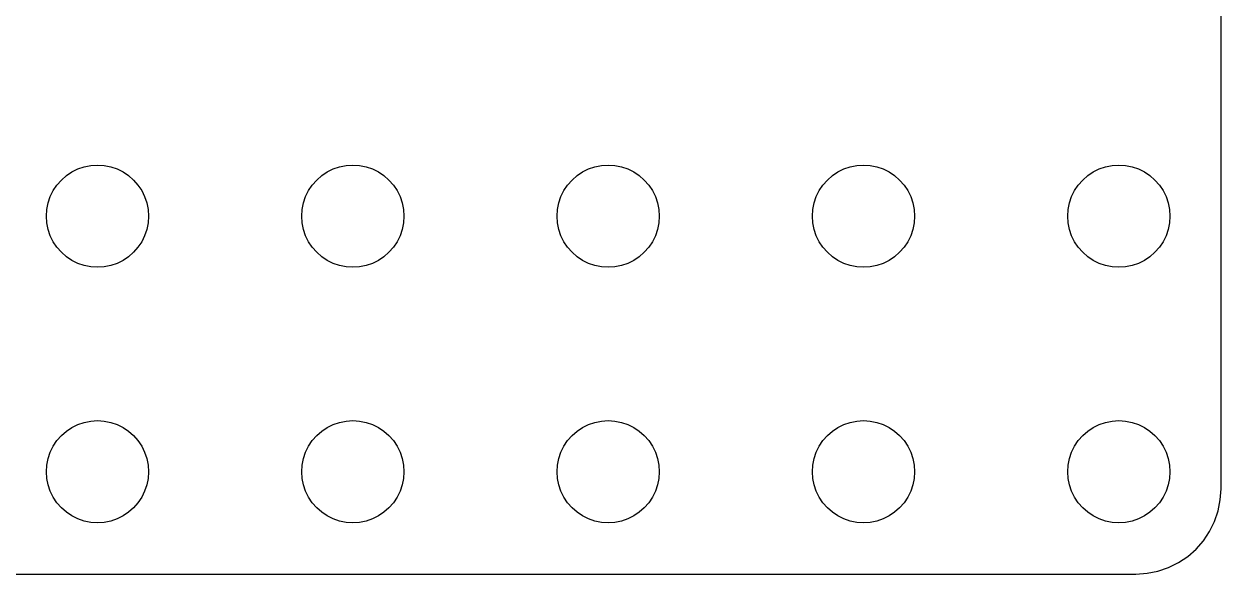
# Model space of a CAD drawing. Header units: metres. Extents: x -66 to 66, y -36 to 36.
# Drawn here: x -4.3 to 66, y -36 to -3.7 of the extents above; entities that cross this region are included whole.
import ezdxf

# ---------------------------------------------------------------- set-up
doc = ezdxf.new("R2010")
doc.units = ezdxf.units.M

msp = doc.modelspace()

# ---------------------------------------------------------------- linework, layer by layer
for p, q in [((66.005, -31.005), (66.005, 31.005)), ((-2.12131, -12.8787), (-1.82628, -12.6199)), ((-1.82628, -12.6199), (-1.5, -12.4019)), ((-1.5, -12.4019), (-1.14804, -12.2283)), ((-1.14804, -12.2283), (-0.776443, -12.1022)), ((-0.776443, -12.1022), (-0.391571, -12.0257)), ((-0.391571, -12.0257), (0, -12)), ((0, -12), (0.391571, -12.0257)), ((0.391571, -12.0257), (0.776443, -12.1022)), ((0.776443, -12.1022), (1.14804, -12.2283)), ((1.14804, -12.2283), (1.5, -12.4019)), ((1.5, -12.4019), (1.82628, -12.6199)), ((1.82628, -12.6199), (2.12131, -12.8787)), ((12.8787, -12.8787), (13.1737, -12.6199)), ((13.1737, -12.6199), (13.5, -12.4019)), ((13.5, -12.4019), (13.8519, -12.2283)), ((13.8519, -12.2283), (14.2235, -12.1022)), ((14.2235, -12.1022), (14.6084, -12.0257)), ((14.6084, -12.0257), (15, -12)), ((15, -12), (15.3916, -12.0257)), ((15.3916, -12.0257), (15.7764, -12.1022)), ((15.7764, -12.1022), (16.148, -12.2283)), ((16.148, -12.2283), (16.5, -12.4019)), ((16.5, -12.4019), (16.8263, -12.6199)), ((16.8263, -12.6199), (17.1213, -12.8787)), ((27.8787, -12.8787), (28.1737, -12.6199)), ((28.1737, -12.6199), (28.5, -12.4019)), ((28.5, -12.4019), (28.8519, -12.2283)), ((28.8519, -12.2283), (29.2235, -12.1022)), ((29.2235, -12.1022), (29.6084, -12.0257)), ((29.6084, -12.0257), (30, -12)), ((30, -12), (30.3916, -12.0257)), ((30.3916, -12.0257), (30.7764, -12.1022)), ((30.7764, -12.1022), (31.148, -12.2283)), ((31.148, -12.2283), (31.5, -12.4019)), ((31.5, -12.4019), (31.8263, -12.6199)), ((31.8263, -12.6199), (32.1213, -12.8787)), ((42.8787, -12.8787), (43.1737, -12.6199)), ((43.1737, -12.6199), (43.5, -12.4019)), ((43.5, -12.4019), (43.8519, -12.2283)), ((43.8519, -12.2283), (44.2235, -12.1022)), ((44.2235, -12.1022), (44.6084, -12.0257)), ((44.6084, -12.0257), (45, -12)), ((45, -12), (45.3916, -12.0257)), ((45.3916, -12.0257), (45.7765, -12.1022)), ((45.7765, -12.1022), (46.148, -12.2283)), ((46.148, -12.2283), (46.5, -12.4019)), ((46.5, -12.4019), (46.8263, -12.6199)), ((46.8263, -12.6199), (47.1213, -12.8787)), ((57.8787, -12.8787), (58.1737, -12.6199)), ((58.1737, -12.6199), (58.5, -12.4019)), ((58.5, -12.4019), (58.8519, -12.2283)), ((58.8519, -12.2283), (59.2235, -12.1022)), ((59.2235, -12.1022), (59.6084, -12.0257)), ((59.6084, -12.0257), (60, -12)), ((60, -12), (60.3916, -12.0257)), ((60.3916, -12.0257), (60.7765, -12.1022)), ((60.7765, -12.1022), (61.148, -12.2283)), ((61.148, -12.2283), (61.5, -12.4019)), ((61.5, -12.4019), (61.8263, -12.6199)), ((61.8263, -12.6199), (62.1213, -12.8787)), ((-2.59807, -13.5), (-2.38005, -13.1737)), ((-2.38005, -13.1737), (-2.12131, -12.8787)), ((2.12131, -12.8787), (2.38005, -13.1737)), ((2.38005, -13.1737), (2.59807, -13.5)), ((12.4019, -13.5), (12.6199, -13.1737)), ((12.6199, -13.1737), (12.8787, -12.8787)), ((17.1213, -12.8787), (17.3801, -13.1737)), ((17.3801, -13.1737), (17.5981, -13.5)), ((27.4019, -13.5), (27.6199, -13.1737)), ((27.6199, -13.1737), (27.8787, -12.8787)), ((32.1213, -12.8787), (32.3801, -13.1737)), ((32.3801, -13.1737), (32.5981, -13.5)), ((42.4019, -13.5), (42.6199, -13.1737)), ((42.6199, -13.1737), (42.8787, -12.8787)), ((47.1213, -12.8787), (47.3801, -13.1737)), ((47.3801, -13.1737), (47.5981, -13.5)), ((57.4019, -13.5), (57.6199, -13.1737)), ((57.6199, -13.1737), (57.8787, -12.8787)), ((62.1213, -12.8787), (62.3801, -13.1737)), ((62.3801, -13.1737), (62.5981, -13.5)), ((-2.89777, -14.2235), (-2.77164, -13.8519)), ((-2.77164, -13.8519), (-2.59807, -13.5)), ((2.59807, -13.5), (2.77164, -13.8519)), ((2.77164, -13.8519), (2.89777, -14.2235)), ((12.1022, -14.2235), (12.2283, -13.8519)), ((12.2283, -13.8519), (12.4019, -13.5)), ((17.5981, -13.5), (17.7716, -13.8519)), ((17.7716, -13.8519), (17.8978, -14.2235)), ((27.1022, -14.2235), (27.2283, -13.8519)), ((27.2283, -13.8519), (27.4019, -13.5)), ((32.5981, -13.5), (32.7716, -13.8519)), ((32.7716, -13.8519), (32.8978, -14.2235)), ((42.1022, -14.2235), (42.2284, -13.8519)), ((42.2284, -13.8519), (42.4019, -13.5)), ((47.5981, -13.5), (47.7716, -13.8519)), ((47.7716, -13.8519), (47.8978, -14.2235)), ((57.1022, -14.2235), (57.2284, -13.8519)), ((57.2284, -13.8519), (57.4019, -13.5)), ((62.5981, -13.5), (62.7716, -13.8519)), ((62.7716, -13.8519), (62.8978, -14.2235)), ((-3, -15), (-2.97432, -14.6084)), ((-2.97432, -14.6084), (-2.89777, -14.2235)), ((2.89777, -14.2235), (2.97432, -14.6084)), ((2.97432, -14.6084), (3, -15)), ((12, -15), (12.0257, -14.6084)), ((12.0257, -14.6084), (12.1022, -14.2235)), ((17.8978, -14.2235), (17.9743, -14.6084)), ((17.9743, -14.6084), (18, -15)), ((27, -15), (27.0257, -14.6084)), ((27.0257, -14.6084), (27.1022, -14.2235)), ((32.8978, -14.2235), (32.9743, -14.6084)), ((32.9743, -14.6084), (33, -15)), ((42, -15), (42.0257, -14.6084)), ((42.0257, -14.6084), (42.1022, -14.2235)), ((47.8978, -14.2235), (47.9743, -14.6084)), ((47.9743, -14.6084), (48, -15)), ((57, -15), (57.0257, -14.6084)), ((57.0257, -14.6084), (57.1022, -14.2235)), ((62.8978, -14.2235), (62.9743, -14.6084)), ((62.9743, -14.6084), (63, -15)), ((-2.97432, -15.3916), (-3, -15)), ((-2.89777, -15.7764), (-2.97432, -15.3916)), ((2.97432, -15.3916), (2.89777, -15.7764)), ((3, -15), (2.97432, -15.3916)), ((12.0257, -15.3916), (12, -15)), ((12.1022, -15.7764), (12.0257, -15.3916)), ((17.9743, -15.3916), (17.8978, -15.7764)), ((18, -15), (17.9743, -15.3916)), ((27.0257, -15.3916), (27, -15)), ((27.1022, -15.7764), (27.0257, -15.3916)), ((32.9743, -15.3916), (32.8978, -15.7764)), ((33, -15), (32.9743, -15.3916)), ((42.0257, -15.3916), (42, -15)), ((42.1022, -15.7764), (42.0257, -15.3916)), ((47.9743, -15.3916), (47.8978, -15.7764)), ((48, -15), (47.9743, -15.3916)), ((57.0257, -15.3916), (57, -15)), ((57.1022, -15.7764), (57.0257, -15.3916)), ((62.9743, -15.3916), (62.8978, -15.7764)), ((63, -15), (62.9743, -15.3916)), ((-2.77164, -16.148), (-2.89777, -15.7764)), ((-2.59807, -16.5), (-2.77164, -16.148)), ((2.77164, -16.148), (2.59807, -16.5)), ((2.89777, -15.7764), (2.77164, -16.148)), ((12.2283, -16.148), (12.1022, -15.7764)), ((12.4019, -16.5), (12.2283, -16.148)), ((17.7716, -16.148), (17.5981, -16.5)), ((17.8978, -15.7764), (17.7716, -16.148)), ((27.2283, -16.148), (27.1022, -15.7764)), ((27.4019, -16.5), (27.2283, -16.148)), ((32.7716, -16.148), (32.5981, -16.5)), ((32.8978, -15.7764), (32.7716, -16.148)), ((42.2284, -16.148), (42.1022, -15.7764)), ((42.4019, -16.5), (42.2284, -16.148)), ((47.7716, -16.148), (47.5981, -16.5)), ((47.8978, -15.7764), (47.7716, -16.148)), ((57.2284, -16.148), (57.1022, -15.7764)), ((57.4019, -16.5), (57.2284, -16.148)), ((62.7716, -16.148), (62.5981, -16.5)), ((62.8978, -15.7764), (62.7716, -16.148)), ((-2.38005, -16.8263), (-2.59807, -16.5)), ((-2.12131, -17.1213), (-2.38005, -16.8263)), ((2.38005, -16.8263), (2.12131, -17.1213)), ((2.59807, -16.5), (2.38005, -16.8263)), ((12.6199, -16.8263), (12.4019, -16.5)), ((12.8787, -17.1213), (12.6199, -16.8263)), ((17.3801, -16.8263), (17.1213, -17.1213)), ((17.5981, -16.5), (17.3801, -16.8263)), ((27.6199, -16.8263), (27.4019, -16.5)), ((27.8787, -17.1213), (27.6199, -16.8263)), ((32.3801, -16.8263), (32.1213, -17.1213)), ((32.5981, -16.5), (32.3801, -16.8263)), ((42.6199, -16.8263), (42.4019, -16.5)), ((42.8787, -17.1213), (42.6199, -16.8263)), ((47.3801, -16.8263), (47.1213, -17.1213)), ((47.5981, -16.5), (47.3801, -16.8263)), ((57.6199, -16.8263), (57.4019, -16.5)), ((57.8787, -17.1213), (57.6199, -16.8263)), ((62.3801, -16.8263), (62.1213, -17.1213)), ((62.5981, -16.5), (62.3801, -16.8263)), ((-1.82628, -17.3801), (-2.12131, -17.1213)), ((-1.5, -17.5981), (-1.82628, -17.3801)), ((1.82628, -17.3801), (1.5, -17.5981)), ((2.12131, -17.1213), (1.82628, -17.3801)), ((13.1737, -17.3801), (12.8787, -17.1213)), ((13.5, -17.5981), (13.1737, -17.3801)), ((16.8263, -17.3801), (16.5, -17.5981)), ((17.1213, -17.1213), (16.8263, -17.3801)), ((28.1737, -17.3801), (27.8787, -17.1213)), ((28.5, -17.5981), (28.1737, -17.3801)), ((31.8263, -17.3801), (31.5, -17.5981)), ((32.1213, -17.1213), (31.8263, -17.3801)), ((43.1737, -17.3801), (42.8787, -17.1213)), ((43.5, -17.5981), (43.1737, -17.3801)), ((46.8263, -17.3801), (46.5, -17.5981)), ((47.1213, -17.1213), (46.8263, -17.3801)), ((58.1737, -17.3801), (57.8787, -17.1213)), ((58.5, -17.5981), (58.1737, -17.3801)), ((61.8263, -17.3801), (61.5, -17.5981)), ((62.1213, -17.1213), (61.8263, -17.3801)), ((-1.14804, -17.7716), (-1.5, -17.5981)), ((-0.776443, -17.8978), (-1.14804, -17.7716)), ((-0.391571, -17.9743), (-0.776443, -17.8978)), ((0, -18), (-0.391571, -17.9743)), ((0.391571, -17.9743), (0, -18)), ((0.776443, -17.8978), (0.391571, -17.9743)), ((1.14804, -17.7716), (0.776443, -17.8978)), ((1.5, -17.5981), (1.14804, -17.7716)), ((13.8519, -17.7716), (13.5, -17.5981)), ((14.2235, -17.8978), (13.8519, -17.7716)), ((14.6084, -17.9743), (14.2235, -17.8978)), ((15, -18), (14.6084, -17.9743)), ((15.3916, -17.9743), (15, -18)), ((15.7764, -17.8978), (15.3916, -17.9743)), ((16.148, -17.7716), (15.7764, -17.8978)), ((16.5, -17.5981), (16.148, -17.7716)), ((28.8519, -17.7716), (28.5, -17.5981)), ((29.2235, -17.8978), (28.8519, -17.7716)), ((29.6084, -17.9743), (29.2235, -17.8978)), ((30, -18), (29.6084, -17.9743)), ((30.3916, -17.9743), (30, -18)), ((30.7764, -17.8978), (30.3916, -17.9743)), ((31.148, -17.7716), (30.7764, -17.8978)), ((31.5, -17.5981), (31.148, -17.7716)), ((43.8519, -17.7716), (43.5, -17.5981)), ((44.2235, -17.8978), (43.8519, -17.7716)), ((44.6084, -17.9743), (44.2235, -17.8978)), ((45, -18), (44.6084, -17.9743)), ((45.3916, -17.9743), (45, -18)), ((45.7765, -17.8978), (45.3916, -17.9743)), ((46.148, -17.7716), (45.7765, -17.8978)), ((46.5, -17.5981), (46.148, -17.7716)), ((58.8519, -17.7716), (58.5, -17.5981)), ((59.2235, -17.8978), (58.8519, -17.7716)), ((59.6084, -17.9743), (59.2235, -17.8978)), ((60, -18), (59.6084, -17.9743)), ((60.3916, -17.9743), (60, -18)), ((60.7765, -17.8978), (60.3916, -17.9743)), ((61.148, -17.7716), (60.7765, -17.8978)), ((61.5, -17.5981), (61.148, -17.7716)), ((-1.82628, -27.6199), (-1.5, -27.4019)), ((-1.5, -27.4019), (-1.14804, -27.2283)), ((-1.14804, -27.2283), (-0.776443, -27.1022)), ((-0.776443, -27.1022), (-0.391571, -27.0257)), ((-0.391571, -27.0257), (0, -27)), ((0, -27), (0.391571, -27.0257)), ((0.391571, -27.0257), (0.776443, -27.1022)), ((0.776443, -27.1022), (1.14804, -27.2283)), ((1.14804, -27.2283), (1.5, -27.4019)), ((1.5, -27.4019), (1.82628, -27.6199)), ((13.1737, -27.6199), (13.5, -27.4019)), ((13.5, -27.4019), (13.8519, -27.2283)), ((13.8519, -27.2283), (14.2235, -27.1022)), ((14.2235, -27.1022), (14.6084, -27.0257)), ((14.6084, -27.0257), (15, -27)), ((15, -27), (15.3916, -27.0257)), ((15.3916, -27.0257), (15.7764, -27.1022)), ((15.7764, -27.1022), (16.148, -27.2283)), ((16.148, -27.2283), (16.5, -27.4019)), ((16.5, -27.4019), (16.8263, -27.6199)), ((28.1737, -27.6199), (28.5, -27.4019)), ((28.5, -27.4019), (28.8519, -27.2283)), ((28.8519, -27.2283), (29.2235, -27.1022)), ((29.2235, -27.1022), (29.6084, -27.0257)), ((29.6084, -27.0257), (30, -27)), ((30, -27), (30.3916, -27.0257)), ((30.3916, -27.0257), (30.7764, -27.1022)), ((30.7764, -27.1022), (31.148, -27.2283)), ((31.148, -27.2283), (31.5, -27.4019)), ((31.5, -27.4019), (31.8263, -27.6199)), ((43.1737, -27.6199), (43.5, -27.4019)), ((43.5, -27.4019), (43.8519, -27.2283)), ((43.8519, -27.2283), (44.2235, -27.1022)), ((44.2235, -27.1022), (44.6084, -27.0257)), ((44.6084, -27.0257), (45, -27)), ((45, -27), (45.3916, -27.0257)), ((45.3916, -27.0257), (45.7765, -27.1022)), ((45.7765, -27.1022), (46.148, -27.2283)), ((46.148, -27.2283), (46.5, -27.4019)), ((46.5, -27.4019), (46.8263, -27.6199)), ((58.1737, -27.6199), (58.5, -27.4019)), ((58.5, -27.4019), (58.8519, -27.2283)), ((58.8519, -27.2283), (59.2235, -27.1022)), ((59.2235, -27.1022), (59.6084, -27.0257)), ((59.6084, -27.0257), (60, -27)), ((60, -27), (60.3916, -27.0257)), ((60.3916, -27.0257), (60.7765, -27.1022)), ((60.7765, -27.1022), (61.148, -27.2283)), ((61.148, -27.2283), (61.5, -27.4019)), ((61.5, -27.4019), (61.8263, -27.6199)), ((-2.38005, -28.1737), (-2.12131, -27.8787)), ((-2.12131, -27.8787), (-1.82628, -27.6199)), ((1.82628, -27.6199), (2.12131, -27.8787)), ((2.12131, -27.8787), (2.38005, -28.1737)), ((12.6199, -28.1737), (12.8787, -27.8787)), ((12.8787, -27.8787), (13.1737, -27.6199)), ((16.8263, -27.6199), (17.1213, -27.8787)), ((17.1213, -27.8787), (17.3801, -28.1737)), ((27.6199, -28.1737), (27.8787, -27.8787)), ((27.8787, -27.8787), (28.1737, -27.6199)), ((31.8263, -27.6199), (32.1213, -27.8787)), ((32.1213, -27.8787), (32.3801, -28.1737)), ((42.6199, -28.1737), (42.8787, -27.8787)), ((42.8787, -27.8787), (43.1737, -27.6199)), ((46.8263, -27.6199), (47.1213, -27.8787)), ((47.1213, -27.8787), (47.3801, -28.1737)), ((57.6199, -28.1737), (57.8787, -27.8787)), ((57.8787, -27.8787), (58.1737, -27.6199)), ((61.8263, -27.6199), (62.1213, -27.8787)), ((62.1213, -27.8787), (62.3801, -28.1737)), ((-2.77164, -28.8519), (-2.59807, -28.5)), ((-2.59807, -28.5), (-2.38005, -28.1737)), ((2.38005, -28.1737), (2.59807, -28.5)), ((2.59807, -28.5), (2.77164, -28.8519)), ((12.2283, -28.8519), (12.4019, -28.5)), ((12.4019, -28.5), (12.6199, -28.1737)), ((17.3801, -28.1737), (17.5981, -28.5)), ((17.5981, -28.5), (17.7716, -28.8519)), ((27.2283, -28.8519), (27.4019, -28.5)), ((27.4019, -28.5), (27.6199, -28.1737)), ((32.3801, -28.1737), (32.5981, -28.5)), ((32.5981, -28.5), (32.7716, -28.8519)), ((42.2284, -28.8519), (42.4019, -28.5)), ((42.4019, -28.5), (42.6199, -28.1737)), ((47.3801, -28.1737), (47.5981, -28.5)), ((47.5981, -28.5), (47.7716, -28.8519)), ((57.2284, -28.8519), (57.4019, -28.5)), ((57.4019, -28.5), (57.6199, -28.1737)), ((62.3801, -28.1737), (62.5981, -28.5)), ((62.5981, -28.5), (62.7716, -28.8519)), ((-2.97432, -29.6084), (-2.89777, -29.2235)), ((-2.89777, -29.2235), (-2.77164, -28.8519)), ((2.77164, -28.8519), (2.89777, -29.2235)), ((2.89777, -29.2235), (2.97432, -29.6084)), ((12.0257, -29.6084), (12.1022, -29.2235)), ((12.1022, -29.2235), (12.2283, -28.8519)), ((17.7716, -28.8519), (17.8978, -29.2235)), ((17.8978, -29.2235), (17.9743, -29.6084)), ((27.0257, -29.6084), (27.1022, -29.2235)), ((27.1022, -29.2235), (27.2283, -28.8519)), ((32.7716, -28.8519), (32.8978, -29.2235)), ((32.8978, -29.2235), (32.9743, -29.6084)), ((42.0257, -29.6084), (42.1022, -29.2235)), ((42.1022, -29.2235), (42.2284, -28.8519)), ((47.7716, -28.8519), (47.8978, -29.2235)), ((47.8978, -29.2235), (47.9743, -29.6084)), ((57.0257, -29.6084), (57.1022, -29.2235)), ((57.1022, -29.2235), (57.2284, -28.8519)), ((62.7716, -28.8519), (62.8978, -29.2235)), ((62.8978, -29.2235), (62.9743, -29.6084)), ((-3, -30), (-2.97432, -29.6084)), ((-2.97432, -30.3916), (-3, -30)), ((2.97432, -29.6084), (3, -30)), ((3, -30), (2.97432, -30.3916)), ((12, -30), (12.0257, -29.6084)), ((12.0257, -30.3916), (12, -30)), ((17.9743, -29.6084), (18, -30)), ((18, -30), (17.9743, -30.3916)), ((27, -30), (27.0257, -29.6084)), ((27.0257, -30.3916), (27, -30)), ((32.9743, -29.6084), (33, -30)), ((33, -30), (32.9743, -30.3916)), ((42, -30), (42.0257, -29.6084)), ((42.0257, -30.3916), (42, -30)), ((47.9743, -29.6084), (48, -30)), ((48, -30), (47.9743, -30.3916)), ((57, -30), (57.0257, -29.6084)), ((57.0257, -30.3916), (57, -30)), ((62.9743, -29.6084), (63, -30)), ((63, -30), (62.9743, -30.3916)), ((-2.89777, -30.7764), (-2.97432, -30.3916)), ((-2.77164, -31.148), (-2.89777, -30.7764)), ((2.89777, -30.7764), (2.77164, -31.148)), ((2.97432, -30.3916), (2.89777, -30.7764)), ((12.1022, -30.7764), (12.0257, -30.3916)), ((12.2283, -31.148), (12.1022, -30.7764)), ((17.8978, -30.7764), (17.7716, -31.148)), ((17.9743, -30.3916), (17.8978, -30.7764)), ((27.1022, -30.7764), (27.0257, -30.3916)), ((27.2283, -31.148), (27.1022, -30.7764)), ((32.8978, -30.7764), (32.7716, -31.148)), ((32.9743, -30.3916), (32.8978, -30.7764)), ((42.1022, -30.7764), (42.0257, -30.3916)), ((42.2284, -31.148), (42.1022, -30.7764)), ((47.8978, -30.7764), (47.7716, -31.148)), ((47.9743, -30.3916), (47.8978, -30.7764)), ((57.1022, -30.7764), (57.0257, -30.3916)), ((57.2284, -31.148), (57.1022, -30.7764)), ((62.8978, -30.7764), (62.7716, -31.148)), ((62.9743, -30.3916), (62.8978, -30.7764)), ((-2.59807, -31.5), (-2.77164, -31.148)), ((-2.38005, -31.8263), (-2.59807, -31.5)), ((2.59807, -31.5), (2.38005, -31.8263)), ((2.77164, -31.148), (2.59807, -31.5)), ((12.4019, -31.5), (12.2283, -31.148)), ((12.6199, -31.8263), (12.4019, -31.5)), ((17.5981, -31.5), (17.3801, -31.8263)), ((17.7716, -31.148), (17.5981, -31.5)), ((27.4019, -31.5), (27.2283, -31.148)), ((27.6199, -31.8263), (27.4019, -31.5)), ((32.5981, -31.5), (32.3801, -31.8263)), ((32.7716, -31.148), (32.5981, -31.5)), ((42.4019, -31.5), (42.2284, -31.148)), ((42.6199, -31.8263), (42.4019, -31.5)), ((47.5981, -31.5), (47.3801, -31.8263)), ((47.7716, -31.148), (47.5981, -31.5)), ((57.4019, -31.5), (57.2284, -31.148)), ((57.6199, -31.8263), (57.4019, -31.5)), ((62.5981, -31.5), (62.3801, -31.8263)), ((62.7716, -31.148), (62.5981, -31.5)), ((65.9622, -31.6576), (66.005, -31.005)), ((-2.12131, -32.1213), (-2.38005, -31.8263)), ((-1.82628, -32.3801), (-2.12131, -32.1213)), ((2.12131, -32.1213), (1.82628, -32.3801)), ((2.38005, -31.8263), (2.12131, -32.1213)), ((12.8787, -32.1213), (12.6199, -31.8263)), ((13.1737, -32.3801), (12.8787, -32.1213)), ((17.1213, -32.1213), (16.8263, -32.3801)), ((17.3801, -31.8263), (17.1213, -32.1213)), ((27.8787, -32.1213), (27.6199, -31.8263)), ((28.1737, -32.3801), (27.8787, -32.1213)), ((32.1213, -32.1213), (31.8263, -32.3801)), ((32.3801, -31.8263), (32.1213, -32.1213)), ((42.8787, -32.1213), (42.6199, -31.8263)), ((43.1737, -32.3801), (42.8787, -32.1213)), ((47.1213, -32.1213), (46.8263, -32.3801)), ((47.3801, -31.8263), (47.1213, -32.1213)), ((57.8787, -32.1213), (57.6199, -31.8263)), ((58.1737, -32.3801), (57.8787, -32.1213)), ((62.1213, -32.1213), (61.8263, -32.3801)), ((62.3801, -31.8263), (62.1213, -32.1213)), ((65.6244, -32.9184), (65.8346, -32.2991)), ((65.8346, -32.2991), (65.9622, -31.6576)), ((-1.5, -32.5981), (-1.82628, -32.3801)), ((-1.14804, -32.7716), (-1.5, -32.5981)), ((-0.776443, -32.8978), (-1.14804, -32.7716)), ((-0.391571, -32.9743), (-0.776443, -32.8978)), ((0, -33), (-0.391571, -32.9743)), ((0.391571, -32.9743), (0, -33)), ((0.776443, -32.8978), (0.391571, -32.9743)), ((1.14804, -32.7716), (0.776443, -32.8978)), ((1.5, -32.5981), (1.14804, -32.7716)), ((1.82628, -32.3801), (1.5, -32.5981)), ((13.5, -32.5981), (13.1737, -32.3801)), ((13.8519, -32.7716), (13.5, -32.5981)), ((14.2235, -32.8978), (13.8519, -32.7716)), ((14.6084, -32.9743), (14.2235, -32.8978)), ((15, -33), (14.6084, -32.9743)), ((15.3916, -32.9743), (15, -33)), ((15.7764, -32.8978), (15.3916, -32.9743)), ((16.148, -32.7716), (15.7764, -32.8978)), ((16.5, -32.5981), (16.148, -32.7716)), ((16.8263, -32.3801), (16.5, -32.5981)), ((28.5, -32.5981), (28.1737, -32.3801)), ((28.8519, -32.7716), (28.5, -32.5981)), ((29.2235, -32.8978), (28.8519, -32.7716)), ((29.6084, -32.9743), (29.2235, -32.8978)), ((30, -33), (29.6084, -32.9743)), ((30.3916, -32.9743), (30, -33)), ((30.7764, -32.8978), (30.3916, -32.9743)), ((31.148, -32.7716), (30.7764, -32.8978)), ((31.5, -32.5981), (31.148, -32.7716)), ((31.8263, -32.3801), (31.5, -32.5981)), ((43.5, -32.5981), (43.1737, -32.3801)), ((43.8519, -32.7716), (43.5, -32.5981)), ((44.2235, -32.8978), (43.8519, -32.7716)), ((44.6084, -32.9743), (44.2235, -32.8978)), ((45, -33), (44.6084, -32.9743)), ((45.3916, -32.9743), (45, -33)), ((45.7765, -32.8978), (45.3916, -32.9743)), ((46.148, -32.7716), (45.7765, -32.8978)), ((46.5, -32.5981), (46.148, -32.7716)), ((46.8263, -32.3801), (46.5, -32.5981)), ((58.5, -32.5981), (58.1737, -32.3801)), ((58.8519, -32.7716), (58.5, -32.5981)), ((59.2235, -32.8978), (58.8519, -32.7716)), ((59.6084, -32.9743), (59.2235, -32.8978)), ((60, -33), (59.6084, -32.9743)), ((60.3916, -32.9743), (60, -33)), ((60.7765, -32.8978), (60.3916, -32.9743)), ((61.148, -32.7716), (60.7765, -32.8978)), ((61.5, -32.5981), (61.148, -32.7716)), ((61.8263, -32.3801), (61.5, -32.5981)), ((65.3351, -33.505), (65.6244, -32.9184)), ((64.9718, -34.0488), (65.3351, -33.505)), ((64.5405, -34.5405), (64.9718, -34.0488)), ((63.505, -35.3351), (64.0488, -34.9718)), ((64.0488, -34.9718), (64.5405, -34.5405)), ((61.6576, -35.9622), (62.2991, -35.8346)), ((62.2991, -35.8346), (62.9184, -35.6244)), ((62.9184, -35.6244), (63.505, -35.3351)), ((-61.005, -36.005), (61.005, -36.005)), ((61.005, -36.005), (61.6576, -35.9622))]:
    msp.add_line(p, q)

doc.saveas('drawing.dxf')
